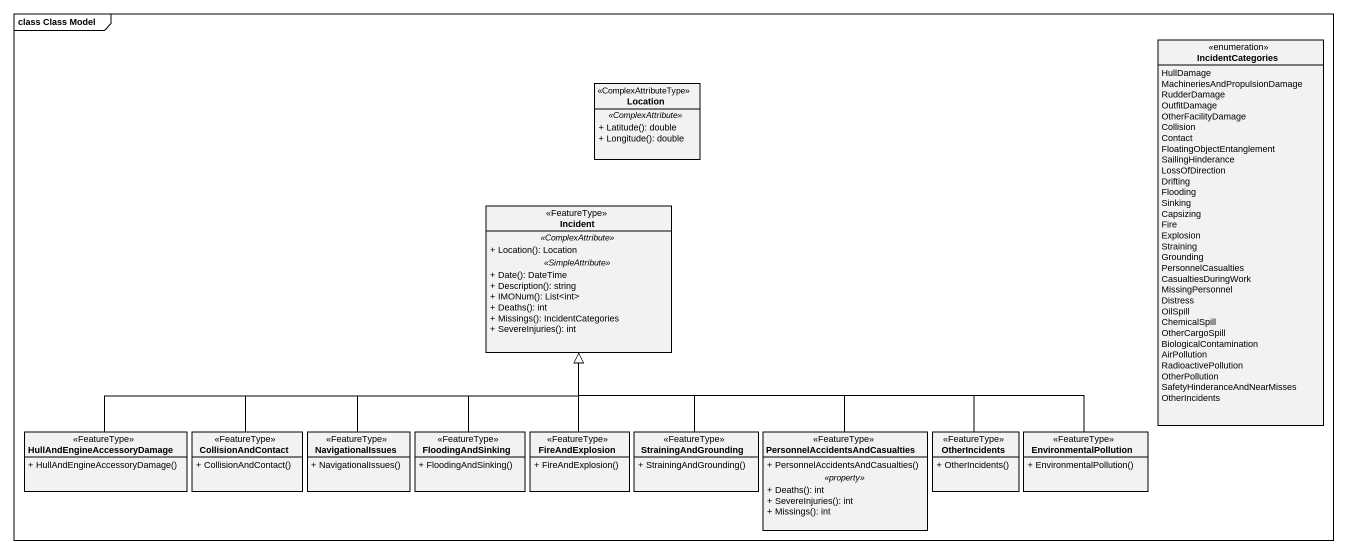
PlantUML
@startuml
mainframe class Class Model
hide circle
hide empty members
skinparam classAttributeIconSize 0
enum IncidentCategories {
  HullDamage
  MachineriesAndPropulsionDamage
  RudderDamage
  OutfitDamage
  OtherFacilityDamage
  Collision
  Contact
  FloatingObjectEntanglement
  SailingHinderance
  LossOfDirection
  Drifting
  Flooding
  Sinking
  Capsizing
  Fire
  Explosion
  Straining
  Grounding
  PersonnelCasualties
  CasualtiesDuringWork
  MissingPersonnel
  Distress
  OilSpill
  ChemicalSpill
  OtherCargoSpill
  BiologicalContamination
  AirPollution
  RadioactivePollution
  OtherPollution
  SafetyHinderanceAndNearMisses
  OtherIncidents
}
class Location <<ComplexAttributeType>> {
  .. <<ComplexAttribute>> ..
  + Latitude(): double
  + Longitude(): double
}
class Incident <<FeatureType>> {
  .. <<ComplexAttribute>> ..
  + Location(): Location
  .. <<SimpleAttribute>> ..
  + Date(): DateTime
  + Description(): string
  + IMONum(): List<int>
  + Deaths(): int
  + Missings(): IncidentCategories
  + SevereInjuries(): int
}
class HullAndEngineAccessoryDamage <<FeatureType>> {
  + HullAndEngineAccessoryDamage()
}
class CollisionAndContact <<FeatureType>> {
  + CollisionAndContact()
}
class NavigationalIssues <<FeatureType>> {
  + NavigationalIssues()
}
class FloodingAndSinking <<FeatureType>> {
  + FloodingAndSinking()
}
class FireAndExplosion <<FeatureType>> {
  + FireAndExplosion()
}
class StrainingAndGrounding <<FeatureType>> {
  + StrainingAndGrounding()
}
class "PersonnelAccidentsAndCasualties" as PersonnelAccidentsAndCasualt <<FeatureType>> {
  + PersonnelAccidentsAndCasualties()
  .. <<property>> ..
  + Deaths(): int
  + SevereInjuries(): int
  + Missings(): int
}
class OtherIncidents <<FeatureType>> {
  + OtherIncidents()
}
class EnvironmentalPollution <<FeatureType>> {
  + EnvironmentalPollution()
}
HullAndEngineAccessoryDamage -right-|> Incident
CollisionAndContact -right-|> Incident
NavigationalIssues -up-|> Incident
FloodingAndSinking -up-|> Incident
FireAndExplosion -up-|> Incident
StrainingAndGrounding -up-|> Incident
PersonnelAccidentsAndCasualt -up-|> Incident
OtherIncidents -left-|> Incident
EnvironmentalPollution -left-|> Incident
@enduml
